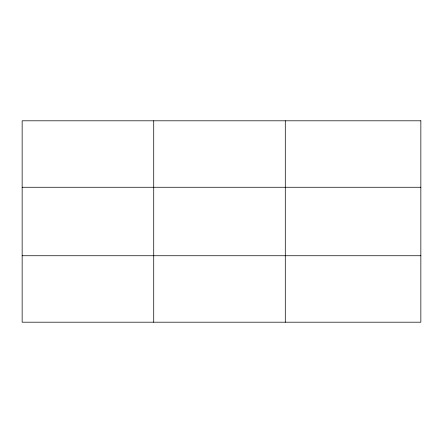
<?xml version="1.0" encoding="UTF-8"?>
<svg xmlns="http://www.w3.org/2000/svg" width="443" height="443" viewBox="0 0 443 443"><rect width="100%" height="100%" fill="white"/><g stroke="black" fill="none" stroke-linecap="round" stroke-linejoin="round"><path stroke-width="0.66" d="M153.721 120.801L153.721 322.199M285.292 120.801L285.292 322.199M22.15 187.262L420.85 187.262M22.15 255.738L420.85 255.738M420.85 120.801L420.85 322.199L22.15 322.199L22.15 120.801L420.85 120.801"/></g></svg>
